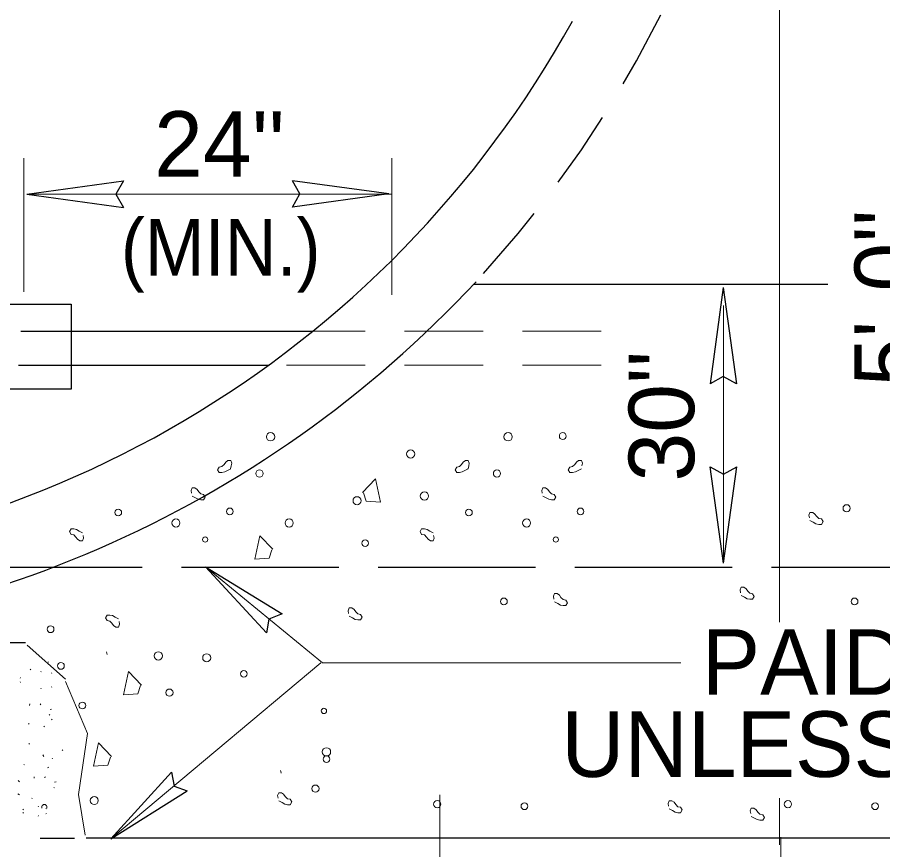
# Model space of a CAD drawing. Extents: x 85 to 536, y -19 to 324.
# Drawn here: x 148.45 to 168.25, y 202.03 to 221.08 of the extents above; entities that cross this region are included whole.
import ezdxf

# ---------------------------------------------------------------- set-up
doc = ezdxf.new("R2010")
doc.units = 0
doc.header["$LTSCALE"] = 0.6
doc.linetypes.add('LONG_DASHED', pattern=[7.5, 6, -1.5])
doc.linetypes.add('MEDIUM_DASHED', pattern=[4.5, 3, -1.5])
doc.layers.add('1', color=7, linetype='Continuous', lineweight=13)

msp = doc.modelspace()

# ---------------------------------------------------------------- linework, layer by layer
at = {"layer": '1'}
for p, q in [((165.8944, 228.8021), (165.8944, 207.2383)), ((148.5971, 214.7923), (148.5971, 217.8501)), ((157.0211, 214.7297), (157.0211, 217.8501)), ((148.6663, 217.0324), (157.0211, 217.0324)), ((164.607, 208.5866), (164.607, 214.4802)), ((148.6692, 206.7089), (149.5486, 205.933)), ((149.1594, 206.3332), (149.153, 206.3266)), ((155.3963, 206.3065), (150.5884, 202.2813)), ((148.739, 206.1494), (148.7522, 206.1626)), ((148.9822, 206.099), (148.9954, 206.1122)), ((149.225, 206.0792), (149.2382, 206.066)), ((148.5094, 205.9588), (148.5224, 205.972)), ((148.5094, 205.8692), (148.5224, 205.856)), ((148.9822, 205.729), (148.9954, 205.7158)), ((149.225, 205.7488), (149.2382, 205.762)), ((148.7243, 205.334), (148.7309, 205.3668)), ((148.9673, 205.347), (148.9871, 205.3668)), ((149.1971, 205.242), (149.2299, 205.2486)), ((149.1784, 205.1236), (149.1916, 205.1104)), ((149.2304, 205.0195), (149.2436, 205.0063)), ((148.7048, 204.9079), (148.718, 204.9211)), ((149.0528, 204.8421), (149.066, 204.8553)), ((148.7116, 204.4613), (148.7248, 204.4481)), ((149.4717, 204.3056), (149.4849, 204.3188)), ((149.0517, 204.1676), (149.0319, 204.2004)), ((149.2421, 204.115), (149.2551, 204.1282)), ((148.5985, 203.9838), (148.6117, 203.9706)), ((149.1369, 203.905), (149.1699, 203.918)), ((148.8283, 203.6686), (148.8349, 203.7014)), ((149.0713, 203.6816), (149.0911, 203.7014)), ((148.4935, 203.5832), (148.4671, 203.616)), ((149.2824, 203.4582), (149.2956, 203.445)), ((149.3011, 203.5766), (149.3339, 203.5832)), ((148.455, 203.3069), (148.4944, 203.2871)), ((158.1184, 202.4036), (158.1184, 203.2877)), ((148.7764, 203.2017), (148.7896, 203.2149)), ((148.921, 203.0267), (148.9342, 203.0135)), ((165.8944, 202.1423), (165.8944, 203.2131)), ((148.573, 202.9609), (148.5862, 202.9477)), ((148.573, 202.8669), (148.5862, 202.8801)), ((149.0986, 202.9785), (149.1118, 202.9653)), ((149.0986, 202.8493), (149.1118, 202.8625)), ((148.921, 202.8011), (148.9342, 202.8143)), ((158.1184, 202.7031), (158.1184, 196.1101)), ((165.9214, 202.3209), (165.9214, 196.0065))]:
    msp.add_line(p, q, dxfattribs=at)
at = {"layer": '1', "lineweight": 25}
for p, q in [((148.6674, 217.0314), (150.8738, 217.3338)), ((156.9519, 217.0335), (154.7444, 217.3359)), ((148.6674, 217.0314), (150.8738, 216.7279)), ((156.9519, 217.0335), (154.7444, 216.73)), ((158.8949, 214.9738), (166.9949, 214.9738)), ((164.6059, 214.8971), (164.3024, 212.6896)), ((164.6059, 214.8971), (164.9094, 212.6896)), ((148.528, 213.8981), (155.213, 213.8981)), ((148.4761, 213.1205), (154.2006, 213.1205)), ((164.6081, 208.5877), (164.3046, 210.7942)), ((164.6081, 208.5877), (164.9116, 210.7942)), ((152.7498, 208.5044), (154.5085, 207.4263)), ((152.7498, 208.5044), (154.1525, 206.9919)), ((134.2632, 206.7701), (148.6305, 206.7701)), ((150.5893, 202.2808), (151.976, 203.808)), ((150.5893, 202.2808), (152.3366, 203.3773)), ((180.7616, 202.2969), (150.0255, 202.2969))]:
    msp.add_line(p, q, dxfattribs=at)
at = {"layer": '1', "linetype": 'LONG_DASHED', "lineweight": 25}
for p, q in [((148.528, 213.8981), (149.5388, 213.8981)), ((143.2049, 208.4938), (180.7616, 208.4938)), ((139.9656, 202.2969), (149.7585, 202.2969))]:
    msp.add_line(p, q, dxfattribs=at)
at = {"layer": '1', "linetype": 'MEDIUM_DASHED'}
for p, q in [((161.806, 213.8981), (155.213, 213.8981)), ((161.806, 213.1205), (154.2006, 213.1205))]:
    msp.add_line(p, q, dxfattribs=at)
at = {"layer": '1', "lineweight": 25}
for points in [[(150.8738, 217.3338), (150.7032, 217.0281), (150.8738, 216.7279)], [(154.7444, 216.73), (154.9161, 217.0368), (154.7444, 217.3359)], [(164.9094, 212.6896), (164.6027, 212.8602), (164.3024, 212.6896)], [(164.3046, 210.7942), (164.6113, 210.6235), (164.9116, 210.7942)], [(154.5085, 207.4263), (154.2064, 207.3071), (154.1525, 206.9919)], [(151.976, 203.808), (152.0369, 203.4889), (152.3366, 203.3773)]]:
    msp.add_lwpolyline(points, dxfattribs=at)
msp.add_lwpolyline([(147.7342, 212.5718), (147.7342, 214.5158), (149.6782, 214.5158), (149.6782, 212.5718)], close=True, dxfattribs=at)
at = {"layer": '1'}
for points in [[(153.3301, 210.7487), (153.2553, 210.7113), (153.1929, 210.6739), (153.1305, 210.6613), (153.0681, 210.6613), (153.0307, 210.7237), (153.0681, 210.7861), (153.1305, 210.7987), (153.1803, 210.8485), (153.2179, 210.8985), (153.2677, 210.9359), (153.3301, 210.9359), (153.3551, 210.8735), (153.3427, 210.8111)], [(153.3437, 210.8087), (153.3287, 210.7501), (153.3269, 210.7485)], [(158.7649, 210.7487), (158.6901, 210.7113), (158.6277, 210.6739), (158.5653, 210.6613), (158.5029, 210.6613), (158.4655, 210.7237), (158.5029, 210.7861), (158.5653, 210.7987), (158.6151, 210.8485), (158.6527, 210.8985), (158.7025, 210.9359), (158.7649, 210.9359), (158.7899, 210.8735), (158.7775, 210.8111)], [(158.7785, 210.8087), (158.7635, 210.7501), (158.7617, 210.7485)], [(161.3561, 210.7487), (161.2813, 210.7113), (161.2189, 210.6739), (161.1565, 210.6613), (161.0941, 210.6613), (161.0567, 210.7237), (161.0941, 210.7861), (161.1565, 210.7987), (161.2063, 210.8485), (161.2439, 210.8985), (161.2937, 210.9359), (161.3561, 210.9359), (161.3811, 210.8735), (161.3687, 210.8111)], [(156.3465, 210.2063), (156.6461, 210.5181), (156.7583, 209.9815), (156.4339, 210.0065), (156.3715, 210.1937)], [(152.4477, 210.1231), (152.5225, 210.0857), (152.5849, 210.0483), (152.6473, 210.0357), (152.7097, 210.0357), (152.7471, 210.0981), (152.7097, 210.1605), (152.6473, 210.1731), (152.5975, 210.2229), (152.5599, 210.2729), (152.5101, 210.3103), (152.4477, 210.3103), (152.4227, 210.2479), (152.4351, 210.1855)], [(160.4737, 210.1231), (160.5485, 210.0857), (160.6109, 210.0483), (160.6733, 210.0357), (160.7357, 210.0357), (160.7731, 210.0981), (160.7357, 210.1605), (160.6733, 210.1731), (160.6235, 210.2229), (160.5859, 210.2729), (160.5361, 210.3103), (160.4737, 210.3103), (160.4487, 210.2479), (160.4611, 210.1855)], [(166.5886, 209.5625), (166.6634, 209.5251), (166.7258, 209.4877), (166.7882, 209.4751), (166.8506, 209.4751), (166.888, 209.5375), (166.8506, 209.5999), (166.7882, 209.6125), (166.7384, 209.6623), (166.7008, 209.7123), (166.651, 209.7497), (166.5886, 209.7497), (166.5636, 209.6873), (166.576, 209.6249)], [(149.9371, 209.2845), (149.8623, 209.3219), (149.7999, 209.3593), (149.7375, 209.3719), (149.6751, 209.3719), (149.6377, 209.3095), (149.6751, 209.2471), (149.7375, 209.2345), (149.7873, 209.1847), (149.8249, 209.1347), (149.8747, 209.0973), (149.9371, 209.0973), (149.9621, 209.1597), (149.9497, 209.2221)], [(157.9631, 209.2845), (157.8883, 209.3219), (157.8259, 209.3593), (157.7635, 209.3719), (157.7011, 209.3719), (157.6637, 209.3095), (157.7011, 209.2471), (157.7635, 209.2345), (157.8133, 209.1847), (157.8509, 209.1347), (157.9007, 209.0973), (157.9631, 209.0973), (157.9881, 209.1597), (157.9757, 209.2221)], [(154.2947, 208.9049), (153.9951, 209.2167), (153.8829, 208.6801), (154.2073, 208.7051), (154.2697, 208.8923)], [(163.6353, 206.3065), (155.4336, 206.3065), (152.7501, 208.5054)], [(165.0133, 207.8492), (165.0881, 207.8118), (165.1505, 207.7744), (165.2129, 207.7618), (165.2753, 207.7618), (165.3127, 207.8242), (165.2753, 207.8866), (165.2129, 207.8992), (165.1631, 207.949), (165.1255, 207.999), (165.0757, 208.0364), (165.0133, 208.0364), (164.9883, 207.974), (165.0007, 207.9116)], [(160.7401, 207.7049), (160.8149, 207.6675), (160.8773, 207.6301), (160.9397, 207.6175), (161.0021, 207.6175), (161.0395, 207.6799), (161.0021, 207.7423), (160.9397, 207.7549), (160.8899, 207.8047), (160.8523, 207.8547), (160.8025, 207.8921), (160.7401, 207.8921), (160.7151, 207.8297), (160.7275, 207.7673)], [(150.7624, 207.3142), (150.6876, 207.3516), (150.6252, 207.389), (150.5628, 207.4016), (150.5004, 207.4016), (150.463, 207.3392), (150.5004, 207.2768), (150.5628, 207.2642), (150.6126, 207.2144), (150.6502, 207.1644), (150.7, 207.127), (150.7624, 207.127), (150.7874, 207.1894), (150.775, 207.2518)], [(156.0423, 207.376), (156.1171, 207.3386), (156.1795, 207.3012), (156.2419, 207.2886), (156.3043, 207.2886), (156.3417, 207.351), (156.3043, 207.4134), (156.2419, 207.426), (156.1921, 207.4758), (156.1545, 207.5258), (156.1047, 207.5632), (156.0423, 207.5632), (156.0173, 207.5008), (156.0297, 207.4384)], [(150.5008, 206.4976), (150.4858, 206.5562), (150.484, 206.5578)], [(151.2904, 205.7996), (150.9908, 206.1114), (150.8786, 205.5748), (151.203, 205.5998), (151.2654, 205.787)], [(149.5486, 205.8813), (150.0529, 204.6915), (149.846, 203.2949), (150.0012, 202.3638)], [(150.6024, 204.1648), (150.3028, 204.4766), (150.1906, 203.94), (150.515, 203.965), (150.5774, 204.1522)], [(154.468, 203.8459), (154.483, 203.7873), (154.4848, 203.7857)], [(154.43, 203.1495), (154.5048, 203.1121), (154.5672, 203.0747), (154.6296, 203.0621), (154.692, 203.0621), (154.7294, 203.1245), (154.692, 203.1869), (154.6296, 203.1995), (154.5798, 203.2493), (154.5422, 203.2993), (154.4924, 203.3367), (154.43, 203.3367), (154.405, 203.2743), (154.4174, 203.2119)], [(163.3663, 202.9664), (163.4411, 202.929), (163.5035, 202.8916), (163.5659, 202.879), (163.6283, 202.879), (163.6657, 202.9414), (163.6283, 203.0038), (163.5659, 203.0164), (163.5161, 203.0662), (163.4785, 203.1162), (163.4287, 203.1536), (163.3663, 203.1536), (163.3413, 203.0912), (163.3537, 203.0288)], [(165.2451, 202.795), (165.3199, 202.7576), (165.3823, 202.7202), (165.4447, 202.7076), (165.5071, 202.7076), (165.5445, 202.77), (165.5071, 202.8324), (165.4447, 202.845), (165.3949, 202.8948), (165.3573, 202.9448), (165.3075, 202.9822), (165.2451, 202.9822), (165.2201, 202.9198), (165.2325, 202.8574)]]:
    msp.add_lwpolyline(points, dxfattribs=at)
for centre, radius in [((154.2437, 211.4795), 0.0957), ((159.6785, 211.4795), 0.0957), ((160.9295, 211.4963), 0.0771), ((157.4503, 211.0859), 0.0957), ((153.9905, 210.6387), 0.0826), ((159.4253, 210.6387), 0.0826), ((157.7653, 210.1235), 0.0957), ((156.2223, 210.0163), 0.0924), ((150.7565, 209.7479), 0.0771), ((153.3097, 209.7723), 0.0771), ((158.7825, 209.7479), 0.0771), ((161.3357, 209.7723), 0.0771), ((167.428, 209.8423), 0.0826), ((152.0771, 209.5069), 0.0924), ((154.6683, 209.5069), 0.0924), ((160.1031, 209.5069), 0.0924), ((152.7457, 209.1273), 0.06), ((160.7717, 209.1273), 0.06), ((156.4093, 209.0457), 0.0771), ((159.5839, 207.7129), 0.0771), ((167.6099, 207.7129), 0.0771), ((149.2086, 207.0754), 0.0771), ((151.6744, 206.467), 0.0957), ((152.7814, 206.4228), 0.0924), ((149.4452, 206.2372), 0.0771), ((153.63, 206.0566), 0.0771), ((151.9276, 205.6262), 0.0826), ((149.935, 205.3318), 0.0771), ((155.4646, 205.2067), 0.06), ((155.5226, 204.2701), 0.0957), ((155.5236, 204.1063), 0.0771), ((155.2694, 203.4293), 0.0826), ((150.2072, 203.1568), 0.0924), ((158.0585, 203.0748), 0.0826), ((160.0525, 203.027), 0.0771), ((166.0845, 203.0748), 0.0826), ((168.0785, 203.027), 0.0771)]:
    msp.add_circle(centre, radius, dxfattribs=at)
at = {"layer": '1', "linetype": 'MEDIUM_DASHED', "lineweight": 25}
msp.add_arc((139.9747, 232.6902), 25.92, 317.60503, 0, dxfattribs=at)
at = {"layer": '1', "lineweight": 25}
for radius, end in [(24.194, 331.07534), (25.92, 317.04489)]:
    msp.add_arc((139.9747, 232.6902), radius, 270.00002, end, dxfattribs=at)
at = {"layer": '1'}
msp.add_arc((149.0638, 203.0072), 0.06, 337.44276, 202.55724, dxfattribs=at)

# ---------------------------------------------------------------- texts
for s, p in [("24''", (151.578, 217.4266)), ('PAID FOR AS CURB AND GUTTER', (164.1101, 205.5761)), ('UNLESS OTHERWISE SHOWN ON PLANS.', (160.8967, 203.6979))]:
    msp.add_text(s, height=1.5, dxfattribs=at).set_placement(p)
at = {"layer": '1', "width": 0.95}
msp.add_text('(MIN.)', height=1.296, dxfattribs=at).set_placement((150.8162, 215.1624))
at = {"layer": '1'}
for s, p in [("5'-0''", (169.1074, 212.635)), ("30''", (163.9394, 210.4547))]:
    msp.add_text(s, height=1.5, rotation=90, dxfattribs=at).set_placement(p)

doc.saveas('drawing.dxf')
